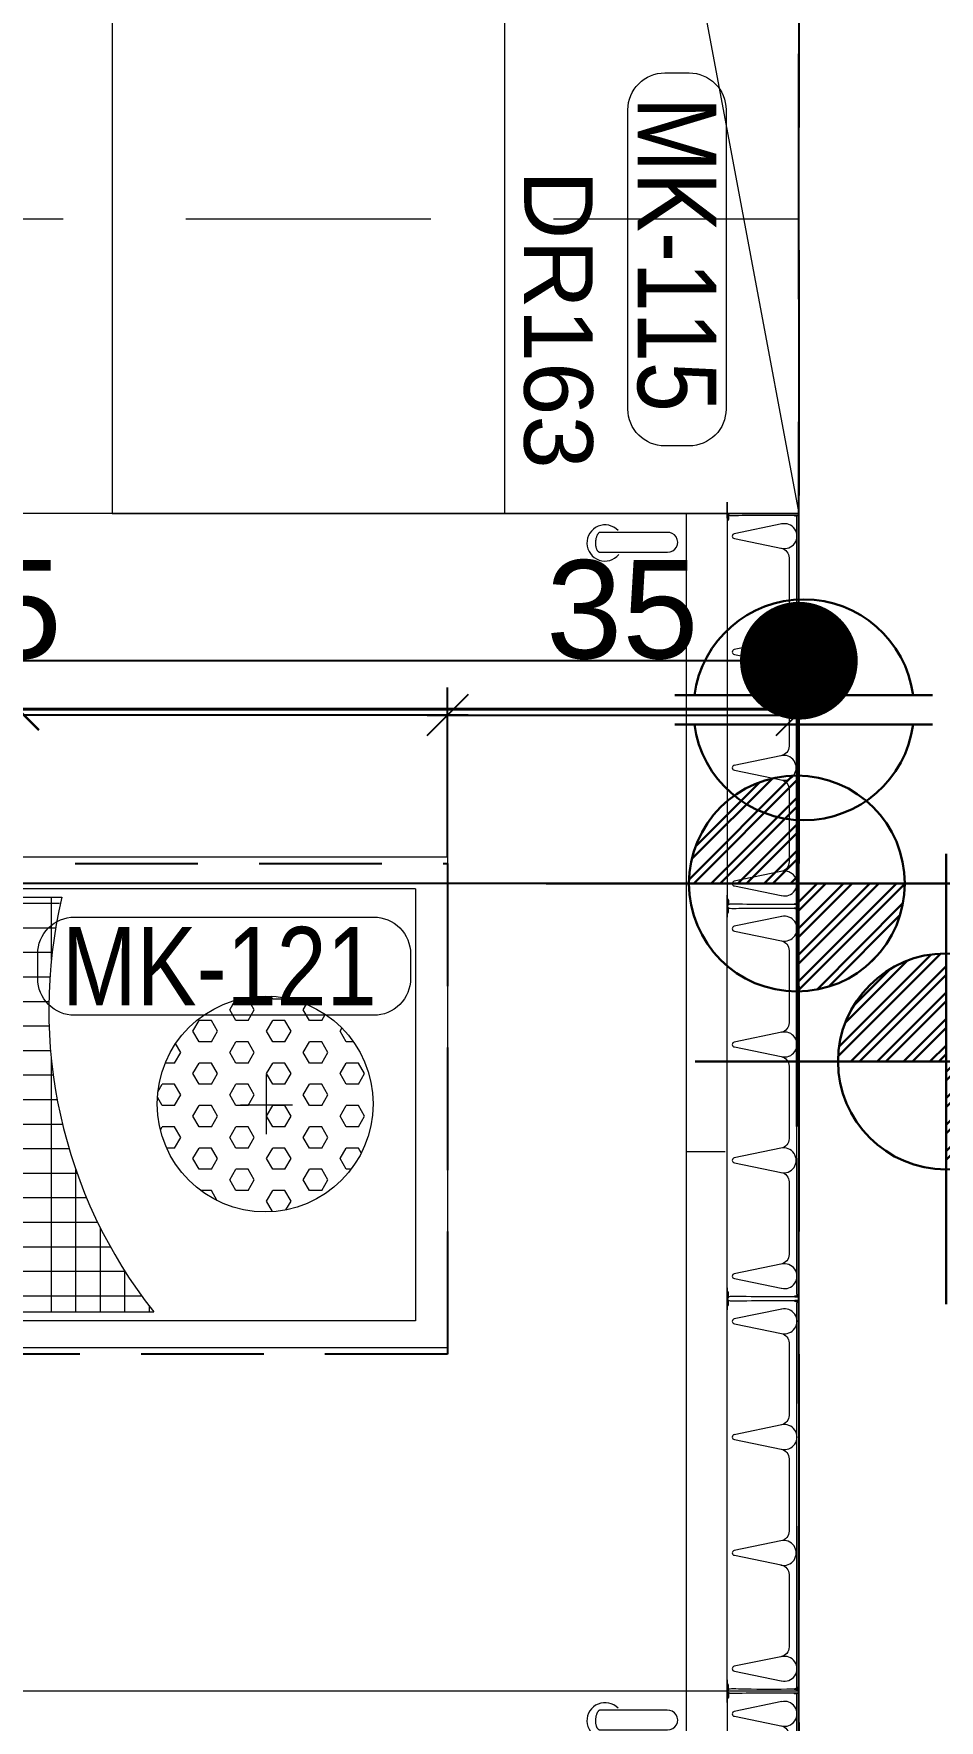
# Model space of a CAD drawing. Extents: x -5598 to 26293, y -3808 to 13850.
# Drawn here: x -688 to -595.7, y 2917.7 to 3089.6 of the extents above; entities that cross this region are included whole.
import ezdxf
from ezdxf.enums import TextEntityAlignment as Align

# ---------------------------------------------------------------- set-up
doc = ezdxf.new("R2010")
doc.units = 0
doc.header["$LTSCALE"] = 100
doc.header["$MEASUREMENT"] = 0
doc.linetypes.add('( Hidden )', pattern=[0.375, 0.25, -0.125])
doc.linetypes.add('HIDDEN', pattern=[0.375, 0.25, -0.125])
for name, color, linetype, lineweight in [('AD', 5, 'Continuous', 9), ('AK', 7, 'Continuous', 15), ('AP', 6, 'Continuous', 15), ('Y-DUVAR GAZBETON', 161, 'Continuous', 20)]:
    doc.layers.add(name, color=color, linetype=linetype, lineweight=lineweight)
doc.layers.add('AKPOZ', color=4, linetype='Continuous', lineweight=5, transparency=0.5)
doc.layers.add('MAKPA YER IZGARASI', color=8, linetype='Continuous', lineweight=5, transparency=0.5)
for name, color, linetype in [('IZ', 7, 'Continuous'), ('KOLON', 7, 'Continuous'), ('OLCU DIS', 7, 'Continuous')]:
    doc.layers.add(name, color=color, linetype=linetype)
for name, color, linetype, lineweight, true_color in [('MAKPA ELEKTRIK', 7, 'Continuous', 30, 0x93039a), ('MAKPA GAZ', 7, 'Continuous', 30, 0x046a38), ('MAKPA GIDER OLC', 7, 'Continuous', 30, 0xcf6a1e), ('MAKPA SIHHI', 7, 'Continuous', 30, 0x428a93)]:
    doc.layers.add(name, color=color, linetype=linetype, lineweight=lineweight, true_color=true_color)
doc.styles.add('AKPOZ', font='arial.ttf', dxfattribs={"height": 5})
doc.styles.add('MAKPA TESISAT', font='arial.ttf', dxfattribs={"height": 10})
doc.styles.add('olcu', font='romans.shx', dxfattribs={"width": 0.5})
doc.styles.add('POZ TEXT', font='ARIALN.TTF', dxfattribs={"height": 8})
doc.styles.get("Standard").update_dxf_attribs({"font": 'arial.ttf'})
doc.styles.add('TEZGAH POZ NO', font='arial.ttf', dxfattribs={"height": 10})
doc.dimstyles.new('1-200', dxfattribs={"dimtxt": 40, "dimasz": 2, "dimexe": 0, "dimexo": 0, "dimgap": 10, "dimtad": 1, "dimdec": 4, "dimrnd": 0.1, "dimzin": 9, "dimdsep": 46, "dimtxsty": 'olcu', "dimblk1": 'SOL', "dimblk2": 'SAG', "dimsah": 1, "dimcen": 0, "dimse1": 1, "dimse2": 1, "dimclre": 13, "dimadec": 0, "dimazin": 0, "dimtfac": 1, "dimtdec": 4, "dimtix": 1, "dimtmove": 2, "dimatfit": 2, "dimldrblk": 'SOL', "dimfxl": 0, "dimtolj": 1, "dimarcsym": 0})
doc.dimstyles.new('MAKPA TESISAT DIM', dxfattribs={"dimscale": 0.7, "dimtxt": 12, "dimasz": 6, "dimexe": 4, "dimexo": 0, "dimgap": 8, "dimtad": 2, "dimtih": 1, "dimtoh": 1, "dimdec": 0, "dimrnd": 5, "dimzin": 0, "dimdsep": 46, "dimtxsty": 'MAKPA TESISAT', "dimblk1": 'OBLIQUE', "dimblk2": 'OBLIQUE', "dimsah": 1, "dimcen": 0, "dimdle": 3, "dimclrd": 256, "dimclre": 256, "dimclrt": 256, "dimadec": 0, "dimazin": 0, "dimtfac": 1, "dimtdec": 0, "dimtix": 1, "dimtofl": 0, "dimtmove": 2, "dimatfit": 3, "dimldrblk": 'OBLIQUE', "dimfxl": 0, "dimtvp": 7, "dimtolj": 1, "dimtzin": 0, "dimarcsym": 0})

# ---------------------------------------------------------------- blocks, each defined once
blk = doc.blocks.new('TASIYICI SISTEM (1.BODRUM KAT)')
at = {"layer": 'IZ', "color": 8, "linetype": '( Hidden )'}
blk.add_lwpolyline([(-5890, -10120), (-6490, -10120), (-6490, -4715), (-6490, -60), (-6090, -60), (-6090, -5485), (-6220, -5485), (-6220, -6445), (-6090, -6445), (-6090, -7605), (-5990, -7605), (-5990, -7750), (-5890, -7750)], close=True, dxfattribs=at)
at = {"layer": 'IZ', "color": 8, "linetype": 'HIDDEN'}
blk.add_lwpolyline([(-7810, -4715), (-6490, -4715), (-6490, -10120), (-7810, -10120)], close=True, dxfattribs=at)
at = {"layer": 'IZ', "color": 9, "linetype": 'HIDDEN', "ltscale": 0.5}
blk.add_lwpolyline([(-6620, -9315), (-6525.8, -9315), (-6525.8, -9365), (-6620, -9365)], close=True, dxfattribs=at)
blk = doc.blocks.new('SOL')
at = {"color": 0}
for p, q in [((0, 30), (0, -6.962)), ((7.582, 0), (-6.967, 0))]:
    blk.add_line(p, q, dxfattribs=at)
blk.add_circle((0, 0), 3, dxfattribs=at)
blk = doc.blocks.new('SAG')
at = {"color": 0}
for p, q in [((0, -30), (0, 6.962)), ((7.582, 0), (-6.967, 0))]:
    blk.add_line(p, q, dxfattribs=at)
blk.add_circle((0, 0), 3, dxfattribs=at)
blk = doc.blocks.new('*D332')
at = {"layer": 'OLCU DIS', "color": 0, "lineweight": -2, "transparency": 16777216}
blk.add_line((21268, -935), (-2968, -935), dxfattribs=at)
at = {"layer": 'OLCU DIS', "color": 0, "lineweight": -2, "transparency": 16777216, "xscale": 2, "yscale": 2, "zscale": 2, "rotation": 180}
blk.add_blockref('SAG', (-2970, -935), dxfattribs=at)
at = {"layer": 'OLCU DIS', "color": 0, "lineweight": -2, "transparency": 16777216, "xscale": 2, "yscale": 2, "zscale": 2}
blk.add_blockref('SOL', (21270, -935), dxfattribs=at)
at = {"layer": 'OLCU DIS', "color": 0, "transparency": 16777216, "insert": (9295.64, -905), "char_height": 40, "attachment_point": 5, "style": 'olcu'}
blk.add_mtext('\\A1;24240', dxfattribs=at)
blk = doc.blocks.new('CT167')
at = {"layer": 'AK'}
blk.add_lwpolyline([(0, -70), (160, -70), (160, 0), (0, 0)], close=True, dxfattribs=at)
at = {"layer": 'AKPOZ', "style": 'AKPOZ'}
blk.add_text('CT167', height=5, dxfattribs=at).set_placement((1, -69))
at = {"layer": 'AP', "style": 'TEZGAH POZ NO', "flags": 8}
blk.add_attdef('0', (0, -69), '', height=10, dxfattribs=at)
blk = doc.blocks.new('DR163')
at = {"layer": 'AD'}
blk.add_line((0, -30), (160, 0), dxfattribs=at)
at = {"layer": 'AK'}
blk.add_lwpolyline([(0, -30), (160, -30), (160, 0), (0, 0)], close=True, dxfattribs=at)
at = {"layer": 'AKPOZ'}
blk.add_text('DR163', height=7, dxfattribs=at).set_placement((125, -28))
blk = doc.blocks.new('POZ_X')
at = {"layer": 'AP'}
blk.add_lwpolyline([(12.75, 10), (-17.75, 10, 0.414214), (-21.5, 6.25), (-21.5, 3.75, 0.414214), (-17.75, 0), (12.75, 0, 0.414214), (16.5, 3.75), (16.5, 6.25, 0.414214)], format="xyb", close=True, dxfattribs=at)
at = {"layer": 'AP', "style": 'POZ TEXT'}
blk.add_attdef('POZ_NO', text='', height=8, dxfattribs=at).set_placement((-3, 5), align=Align.MIDDLE_CENTER)
at = {"layer": 'AP', "style": 'POZ TEXT', "flags": 1}
blk.add_attdef('URUN_ADI', text='', height=7, dxfattribs=at).set_placement((-3, -4.34), align=Align.MIDDLE_CENTER)
blk = doc.blocks.new('NBR912EIM')
at = {"layer": 'AD'}
for p, q in [((120, 0), (0, 0)), ((39.55, -0.2), (0.45, -0.2)), ((2.55, -6.57), (3.56, -1.68)), ((4.51, -1), (11.89, -1)), ((16.31, -1), (23.69, -1)), ((28.11, -1), (35.49, -1)), ((79.55, -0.2), (40.45, -0.2)), ((44.51, -1), (51.89, -1)), ((56.31, -1), (63.69, -1)), ((68.11, -1), (75.49, -1)), ((119.55, -0.2), (80.45, -0.2)), ((84.51, -1), (91.89, -1)), ((96.31, -1), (103.69, -1)), ((108.11, -1), (115.49, -1)), ((1.05, -1.73), (2.06, -6.59)), ((12.86, -1.75), (13.86, -6.59)), ((14.35, -6.57), (15.33, -1.79)), ((24.68, -1.84), (25.66, -6.59)), ((26.15, -6.57), (27.13, -1.79)), ((36.48, -1.84), (37.46, -6.59)), ((37.95, -6.57), (38.93, -1.79)), ((41.06, -1.75), (42.06, -6.59)), ((41.06, -1.75), (41.06, -1.75)), ((42.55, -6.57), (43.54, -1.77)), ((52.86, -1.75), (53.86, -6.59)), ((54.35, -6.57), (55.33, -1.79)), ((64.68, -1.84), (65.66, -6.59)), ((66.15, -6.57), (67.13, -1.79)), ((76.48, -1.84), (77.46, -6.59)), ((77.95, -6.57), (78.93, -1.79)), ((81.06, -1.75), (82.06, -6.59)), ((81.06, -1.75), (81.06, -1.75)), ((82.55, -6.57), (83.54, -1.77)), ((92.86, -1.75), (93.86, -6.59)), ((94.35, -6.57), (95.33, -1.79)), ((104.68, -1.84), (105.66, -6.59)), ((106.15, -6.57), (107.13, -1.79)), ((116.48, -1.84), (117.46, -6.59)), ((117.95, -6.57), (118.93, -1.79)), ((1.94, -13.43), (1.93, -20.26))]:
    blk.add_line(p, q, dxfattribs=at)
for centre, radius, start, end in [((2.3, -1.47), 1.27, 346.4206, 193.5794), ((14.1, -1.46), 1.27, 346.4206, 193.5794), ((25.91, -1.54), 1.27, 346.4206, 193.5794), ((37.7, -1.47), 1.27, 346.4206, 193.5794), ((42.3, -1.46), 1.27, 346.4206, 193.5794), ((54.1, -1.46), 1.27, 346.4206, 193.5794), ((65.91, -1.54), 1.27, 346.4206, 193.5794), ((77.71, -1.47), 1.27, 346.4206, 193.5794), ((82.3, -1.46), 1.27, 346.4206, 193.5794), ((94.1, -1.46), 1.27, 346.4206, 193.5794), ((105.91, -1.54), 1.27, 346.4206, 193.5794), ((117.71, -1.47), 1.27, 346.4206, 193.5794), ((2.93, -13.35), 0.999, 358.3678, 184.9644), ((3, -19.76), 1.84, 133.519, 49.7746)]:
    blk.add_arc(centre, radius, start, end, dxfattribs=at)
at = {"layer": 'AD', "extrusion": (0, 0, -1)}
for centre, start_param, end_param in [((4.51, -2), 3.371293, 4.712389), ((11.89, -2), 4.712389, 6.0355), ((16.31, -2), 3.349747, 4.712389), ((23.69, -2), 4.712389, 6.124448), ((28.11, -2), 3.349747, 4.712389), ((35.49, -2), 4.712389, 6.124448), ((44.51, -2), 3.371293, 4.712389), ((51.89, -2), 4.712389, 6.0355), ((56.31, -2), 3.349747, 4.712389), ((63.69, -2), 4.712389, 6.124448), ((68.11, -2), 3.349747, 4.712389), ((75.49, -2), 4.712389, 6.124448), ((84.51, -2), 3.371293, 4.712389), ((91.89, -2), 4.712389, 6.0355), ((96.31, -2), 3.349747, 4.712389), ((103.69, -2), 4.712389, 6.124448), ((108.11, -2), 3.349747, 4.712389), ((115.49, -2), 4.712389, 6.124448)]:
    blk.add_ellipse(centre, major_axis=(1, 0), ratio=0.999997, start_param=start_param, end_param=end_param, dxfattribs=at)
at = {"layer": 'AD'}
for centre, start_param in [((2.3, -6.54), 3.344804), ((14.1, -6.54), 3.344906), ((25.9, -6.54), 3.344893), ((37.7, -6.54), 3.344893), ((42.3, -6.54), 3.344804), ((54.1, -6.54), 3.344906), ((65.9, -6.54), 3.344893), ((77.7, -6.54), 3.344893), ((82.3, -6.54), 3.344804), ((94.1, -6.54), 3.344906), ((105.9, -6.54), 3.344893), ((117.7, -6.54), 3.344893)]:
    blk.add_ellipse(centre, major_axis=(0.25, 0), ratio=0.999997, start_param=start_param, end_param=6.16625, dxfattribs=at)
for points, weights, knots in [([(0.45, -0.2), (0.43, -0.2), (0.4, -0.2), (0.4, -0.2), (0.4, -0.2), (0.2, -0.2), (0.2, -0.4), (0.2, -0.4), (0.2, -0.4), (0.2, -3.75), (0.2, -7.1), (0.2, -7.1), (0.2, -7.1), (0.2, -7.3), (0.4, -7.3), (0.4, -7.3), (0.4, -7.3), (20, -7.3), (39.6, -7.3), (39.6, -7.3), (39.6, -7.3), (39.8, -7.3), (39.8, -7.1), (39.8, -7.1), (39.8, -7.1), (39.8, -3.75), (39.8, -0.4), (39.8, -0.4), (39.8, -0.4), (39.8, -0.2), (39.6, -0.2), (39.6, -0.2), (39.6, -0.2), (39.59, -0.2), (39.57, -0.2)], [1, 1, 1, 1, 1, 0.707106781187, 1, 1, 1, 1, 1, 1, 1, 0.707106781187, 1, 1, 1, 1, 1, 1, 1, 0.707106781187, 1, 1, 1, 1, 1, 1, 1, 0.707106781187, 1, 1, 1, 1, 1], [0, 0, 0, 0.058824, 0.058824, 0.117647, 0.117647, 0.176471, 0.176471, 0.235294, 0.235294, 0.294118, 0.294118, 0.352941, 0.352941, 0.411765, 0.411765, 0.470588, 0.470588, 0.529412, 0.529412, 0.588235, 0.588235, 0.647059, 0.647059, 0.705882, 0.705882, 0.764706, 0.764706, 0.823529, 0.823529, 0.882353, 0.882353, 0.941176, 0.941176, 1, 1, 1]), ([(79.55, -0.2), (79.58, -0.2), (79.6, -0.2), (79.6, -0.2), (79.6, -0.2), (79.8, -0.2), (79.8, -0.4), (79.8, -0.4), (79.8, -0.4), (79.8, -3.75), (79.8, -7.1), (79.8, -7.1), (79.8, -7.1), (79.8, -7.3), (79.6, -7.3), (79.6, -7.3), (79.6, -7.3), (60, -7.3), (40.4, -7.3), (40.4, -7.3), (40.4, -7.3), (40.2, -7.3), (40.2, -7.1), (40.2, -7.1), (40.2, -7.1), (40.2, -3.75), (40.2, -0.4), (40.2, -0.4), (40.2, -0.4), (40.2, -0.2), (40.4, -0.2), (40.4, -0.2), (40.4, -0.2), (40.41, -0.2), (40.43, -0.2)], [1, 1, 1, 1, 1, 0.707106781187, 1, 1, 1, 1, 1, 1, 1, 0.707106781187, 1, 1, 1, 1, 1, 1, 1, 0.707106781187, 1, 1, 1, 1, 1, 1, 1, 0.707106781187, 1, 1, 1, 1, 1], [0, 0, 0, 0.058824, 0.058824, 0.117647, 0.117647, 0.176471, 0.176471, 0.235294, 0.235294, 0.294118, 0.294118, 0.352941, 0.352941, 0.411765, 0.411765, 0.470588, 0.470588, 0.529412, 0.529412, 0.588235, 0.588235, 0.647059, 0.647059, 0.705882, 0.705882, 0.764706, 0.764706, 0.823529, 0.823529, 0.882353, 0.882353, 0.941176, 0.941176, 1, 1, 1]), ([(119.55, -0.2), (119.58, -0.2), (119.6, -0.2), (119.6, -0.2), (119.6, -0.2), (119.8, -0.2), (119.8, -0.4), (119.8, -0.4), (119.8, -0.4), (119.8, -3.75), (119.8, -7.1), (119.8, -7.1), (119.8, -7.1), (119.8, -7.3), (119.6, -7.3), (119.6, -7.3), (119.6, -7.3), (100, -7.3), (80.4, -7.3), (80.4, -7.3), (80.4, -7.3), (80.2, -7.3), (80.2, -7.1), (80.2, -7.1), (80.2, -7.1), (80.2, -3.75), (80.2, -0.4), (80.2, -0.4), (80.2, -0.4), (80.2, -0.2), (80.4, -0.2), (80.4, -0.2), (80.4, -0.2), (80.41, -0.2), (80.43, -0.2)], [1, 1, 1, 1, 1, 0.707106781187, 1, 1, 1, 1, 1, 1, 1, 0.707106781187, 1, 1, 1, 1, 1, 1, 1, 0.707106781187, 1, 1, 1, 1, 1, 1, 1, 0.707106781187, 1, 1, 1, 1, 1], [0, 0, 0, 0.058824, 0.058824, 0.117647, 0.117647, 0.176471, 0.176471, 0.235294, 0.235294, 0.294118, 0.294118, 0.352941, 0.352941, 0.411765, 0.411765, 0.470588, 0.470588, 0.529412, 0.529412, 0.588235, 0.588235, 0.647059, 0.647059, 0.705882, 0.705882, 0.764706, 0.764706, 0.823529, 0.823529, 0.882353, 0.882353, 0.941176, 0.941176, 1, 1, 1]), ([(1.93, -20.26), (1.93, -20.37), (2.04, -20.46), (2.84, -21.16), (3.74, -20.56), (3.93, -20.43), (3.93, -20.27)], [0.818665301343, 0.881020324249, 1, 0.500000000233, 1, 0.842759204024, 0.784417079661], [0, 0, 0, 0.153281, 0.153281, 0.797428, 0.797428, 1, 1, 1])]:
    blk.add_rational_spline(points, weights, degree=2, knots=knots, dxfattribs=at)
blk.add_open_spline([(3.93, -20.27), (3.93, -18.93), (3.93, -17.61), (3.93, -16.28), (3.93, -16.28), (3.93, -16.28), (3.93, -16.28), (3.93, -16.15), (3.93, -16.01), (3.93, -15.87), (3.93, -15.87), (3.93, -15.87), (3.93, -15.87), (3.93, -15.54), (3.93, -15.2), (3.93, -14.86), (3.93, -14.86), (3.93, -14.86), (3.93, -14.86), (3.93, -14.5), (3.93, -14.19), (3.93, -13.92), (3.93, -13.92), (3.93, -13.92), (3.93, -13.92), (3.93, -13.82), (3.93, -13.72), (3.93, -13.61), (3.93, -13.61), (3.93, -13.61), (3.93, -13.61), (3.93, -13.55), (3.93, -13.49), (3.93, -13.43), (3.93, -13.43), (3.93, -13.43), (3.93, -13.43), (3.93, -13.42), (3.93, -13.4), (3.93, -13.38)], degree=3, knots=[0, 0, 0, 0, 0.290655, 0.290655, 0.290655, 0.329409, 0.329409, 0.329409, 0.370585, 0.370585, 0.370585, 0.414183, 0.414183, 0.414183, 0.506224, 0.506224, 0.506224, 0.554435, 0.554435, 0.554435, 0.655242, 0.655242, 0.655242, 0.707661, 0.707661, 0.707661, 0.762097, 0.762097, 0.762097, 0.818548, 0.818548, 0.818548, 0.877016, 0.877016, 0.877016, 0.9375, 0.9375, 0.9375, 1, 1, 1, 1], dxfattribs=at)
at = {"layer": 'AK'}
for p, q in [((0, 0), (0, -90)), ((120, 0), (120, -90)), ((15, -11.5), (15, -7.5)), ((65, -11.5), (65, -7.5)), ((0, -11.5), (120, -11.5))]:
    blk.add_line(p, q, dxfattribs=at)
blk = doc.blocks.new('SIHHI NOKTA')
at = {"layer": 'MAKPA SIHHI', "const_width": 6}
blk.add_lwpolyline([(3, 0, -1), (-3, 0, -1)], format="xyb", close=True, dxfattribs=at)
blk = doc.blocks.new('_OBLIQUE')
at = {"color": 0, "linetype": 'ByBlock', "lineweight": -2}
blk.add_line((-0.5, -0.5), (0.5, 0.5), dxfattribs=at)
blk = doc.blocks.new('*D1009')
at = {"layer": 'MAKPA SIHHI', "lineweight": -2, "transparency": 16777216}
for p, q in [((-749.75, 2903.57), (-749.75, 3027.77)), ((-610, 3025.67), (-752.55, 3025.67)), ((-610, 2905.67), (-752.55, 2905.67))]:
    blk.add_line(p, q, dxfattribs=at)
at = {"layer": 'MAKPA SIHHI', "lineweight": -2, "transparency": 16777216, "xscale": 4.199999999999998, "yscale": 4.199999999999998, "zscale": 4.199999999999998}
for p, rotation in [((-749.75, 3025.67), 90), ((-749.75, 2905.67), 270)]:
    blk.add_blockref('_OBLIQUE', p, dxfattribs=dict(at, rotation=rotation))
at = {"layer": 'MAKPA SIHHI', "transparency": 16777216, "insert": (-765.91, 2965.67), "char_height": 10, "attachment_point": 5, "style": 'MAKPA TESISAT'}
blk.add_mtext('\\A1;120', dxfattribs=at)
blk = doc.blocks.new('GAS GIRISI')
at = {"layer": 'MAKPA GAZ'}
h = blk.add_hatch(dxfattribs=at)
h.set_pattern_fill('ANSI32', color=256, scale=0.2)
h.set_pattern_definition([(45, (-26777.513, -4617.6797), (-1.34703842, 1.34703842), []), (45, (-26776.615, -4617.6797), (-1.34703842, 1.34703842), [])])
h.paths.add_polyline_path([(0, 11), (0, 0), (-11, 0, -0.414214)])
h.paths.add_polyline_path([(0, 0), (11, 0, -0.414214), (0, -11)])
for p, q in [((0, -24.75), (0, 21.14)), ((-25.57, 0), (25.29, 0))]:
    blk.add_line(p, q, dxfattribs=at)
blk.add_circle((0, 0), 11, dxfattribs=at)
blk = doc.blocks.new('*D774')
at = {"layer": 'MAKPA ELEKTRIK', "lineweight": -2, "transparency": 16777216}
for p, q in [((-689.58, 3122.77), (-689.58, 3018.68)), ((-610, 3120.67), (-692.38, 3120.67)), ((-610.2, 3020.78), (-692.38, 3020.78))]:
    blk.add_line(p, q, dxfattribs=at)
at = {"layer": 'MAKPA ELEKTRIK', "lineweight": -2, "transparency": 16777216, "xscale": 4.199999999999998, "yscale": 4.199999999999998, "zscale": 4.199999999999998}
for p, rotation in [((-689.58, 3120.67), 90), ((-689.58, 3020.78), 270)]:
    blk.add_blockref('_OBLIQUE', p, dxfattribs=dict(at, rotation=rotation))
at = {"layer": 'MAKPA ELEKTRIK', "transparency": 16777216, "insert": (-705.74, 3070.72), "char_height": 10, "attachment_point": 5, "style": 'MAKPA TESISAT'}
blk.add_mtext('\\A1;100', dxfattribs=at)
blk = doc.blocks.new('*D881')
at = {"layer": 'MAKPA GIDER OLC', "lineweight": -2, "transparency": 16777216}
for p, q in [((-740, 3005.67), (-740, 3022.94)), ((-645.8, 3005.67), (-645.8, 3022.94)), ((-643.7, 3020.14), (-742.1, 3020.14))]:
    blk.add_line(p, q, dxfattribs=at)
at = {"layer": 'MAKPA GIDER OLC', "lineweight": -2, "transparency": 16777216, "xscale": 4.199999999999998, "yscale": 4.199999999999998, "zscale": 4.199999999999998, "rotation": 180}
blk.add_blockref('_OBLIQUE', (-740, 3020.14), dxfattribs=at)
at = {"layer": 'MAKPA GIDER OLC', "lineweight": -2, "transparency": 16777216, "xscale": 4.199999999999998, "yscale": 4.199999999999998, "zscale": 4.199999999999998}
blk.add_blockref('_OBLIQUE', (-645.8, 3020.14), dxfattribs=at)
at = {"layer": 'MAKPA GIDER OLC', "transparency": 16777216, "insert": (-692.9, 3030.85), "char_height": 10, "attachment_point": 5, "style": 'MAKPA TESISAT'}
blk.add_mtext('\\A1;95', dxfattribs=at)
blk = doc.blocks.new('*D882')
at = {"layer": 'MAKPA GIDER OLC', "lineweight": -2, "transparency": 16777216}
for p, q in [((-645.8, 3005.67), (-645.8, 3022.94)), ((-610.2, 3003.07), (-610.2, 3022.94)), ((-647.9, 3020.14), (-608.1, 3020.14))]:
    blk.add_line(p, q, dxfattribs=at)
at = {"layer": 'MAKPA GIDER OLC', "lineweight": -2, "transparency": 16777216, "xscale": 4.199999999999998, "yscale": 4.199999999999998, "zscale": 4.199999999999998, "rotation": 180}
blk.add_blockref('_OBLIQUE', (-645.8, 3020.14), dxfattribs=at)
at = {"layer": 'MAKPA GIDER OLC', "lineweight": -2, "transparency": 16777216, "xscale": 4.199999999999998, "yscale": 4.199999999999998, "zscale": 4.199999999999998}
blk.add_blockref('_OBLIQUE', (-610.2, 3020.14), dxfattribs=at)
at = {"layer": 'MAKPA GIDER OLC', "transparency": 16777216, "insert": (-628, 3030.85), "char_height": 10, "attachment_point": 5, "style": 'MAKPA TESISAT'}
blk.add_mtext('\\A1;35', dxfattribs=at)
blk = doc.blocks.new('*D926')
at = {"layer": 'MAKPA GAZ', "lineweight": -2, "transparency": 16777216}
for p, q in [((-713.5, 3000.87), (-713.5, 3412.1)), ((-610, 3410), (-716.3, 3410)), ((-610, 3002.97), (-716.3, 3002.97))]:
    blk.add_line(p, q, dxfattribs=at)
at = {"layer": 'MAKPA GAZ', "lineweight": -2, "transparency": 16777216, "xscale": 4.199999999999998, "yscale": 4.199999999999998, "zscale": 4.199999999999998}
for p, rotation in [((-713.5, 3410), 90), ((-713.5, 3002.97), 270)]:
    blk.add_blockref('_OBLIQUE', p, dxfattribs=dict(at, rotation=rotation))
at = {"layer": 'MAKPA GAZ', "transparency": 16777216, "insert": (-730.38, 3206.48), "char_height": 10, "attachment_point": 5, "style": 'MAKPA TESISAT'}
blk.add_mtext('\\A1;405', dxfattribs=at)
blk = doc.blocks.new('*D927')
at = {"layer": 'MAKPA GAZ', "lineweight": -2, "transparency": 16777216}
for p, q in [((-713.5, 3005.07), (-713.5, 2880.87)), ((-610, 3002.97), (-716.3, 3002.97)), ((-610.34, 2882.97), (-716.3, 2882.97))]:
    blk.add_line(p, q, dxfattribs=at)
at = {"layer": 'MAKPA GAZ', "lineweight": -2, "transparency": 16777216, "xscale": 4.199999999999998, "yscale": 4.199999999999998, "zscale": 4.199999999999998}
for p, rotation in [((-713.5, 3002.97), 90), ((-713.5, 2882.97), 270)]:
    blk.add_blockref('_OBLIQUE', p, dxfattribs=dict(at, rotation=rotation))
at = {"layer": 'MAKPA GAZ', "transparency": 16777216, "insert": (-729.66, 2942.97), "char_height": 10, "attachment_point": 5, "style": 'MAKPA TESISAT'}
blk.add_mtext('\\A1;120', dxfattribs=at)
blk = doc.blocks.new('ELK.KABLO')
at = {"layer": 'MAKPA ELEKTRIK'}
for p, q in [((-13.125, 1.5), (13.125, 1.5)), ((-13.125, -1.5), (13.125, -1.5))]:
    blk.add_line(p, q, dxfattribs=at)
for start, end in [(7.66226, 172.33774), (187.66226, 352.33774)]:
    blk.add_arc((0, 0), 11.25, start, end, dxfattribs=at)
blk = doc.blocks.new('*D932')
at = {"layer": 'MAKPA ELEKTRIK', "lineweight": -2, "transparency": 16777216}
for p, q in [((-689.58, 2898.57), (-689.58, 3022.77)), ((-609.5, 3020.67), (-692.38, 3020.67)), ((-611, 2900.67), (-692.38, 2900.67))]:
    blk.add_line(p, q, dxfattribs=at)
at = {"layer": 'MAKPA ELEKTRIK', "lineweight": -2, "transparency": 16777216, "xscale": 4.199999999999998, "yscale": 4.199999999999998, "zscale": 4.199999999999998}
for p, rotation in [((-689.58, 3020.67), 90), ((-689.58, 2900.67), 270)]:
    blk.add_blockref('_OBLIQUE', p, dxfattribs=dict(at, rotation=rotation))
at = {"layer": 'MAKPA ELEKTRIK', "transparency": 16777216, "insert": (-705.74, 2960.67), "char_height": 10, "attachment_point": 5, "style": 'MAKPA TESISAT'}
blk.add_mtext('\\A1;120', dxfattribs=at)
blk = doc.blocks.new('942X50')
at = {"color": 1, "linetype": 'Continuous', "ltscale": 2}
for p, q in [((29.32, -4.1), (54.88, -4.1)), ((75.7, -22.16), (75.7, -28.22)), ((73.1, -25.25), (78.4, -25.25)), ((29.32, -46.35), (64.24, -46.35))]:
    blk.add_line(p, q, dxfattribs=at)
blk.add_circle((75.6, -25.16), 11, dxfattribs=at)
blk.add_arc((103.35, -15.52), 49.8, 166.7402, 218.2446, dxfattribs=at)
at = {"layer": 'MAKPA YER IZGARASI', "linetype": 'Continuous', "ltscale": 2}
for p, q in [((94.2, 0), (0, 0)), ((94.2, 0), (94.2, -50)), ((90.93, -3.24), (3.2, -3.24)), ((90.93, -3.24), (90.93, -47.26)), ((90.93, -47.26), (3.2, -47.26)), ((94.2, -50), (0, -50))]:
    blk.add_line(p, q, dxfattribs=at)
at = {"layer": 'MAKPA YER IZGARASI', "color": 1, "linetype": 'Continuous', "ltscale": 2}
for p, q in [((54.64, -4.74), (29.3, -4.74)), ((53.58, -4.74), (29.3, -4.74)), ((53.81, -10.44), (53.81, -4.1)), ((54.24, -7.24), (29.3, -7.24)), ((53.89, -9.74), (29.3, -9.74)), ((53.66, -12.24), (29.3, -12.24)), ((53.56, -14.74), (29.3, -14.74)), ((71.99, -15.57), (72.56, -14.59)), ((73.87, -14.49), (72.93, -14.49)), ((74.49, -15.57), (73.87, -14.49)), ((76.37, -14.49), (76.18, -14.18)), ((77.62, -14.49), (76.37, -14.49)), ((77.62, -14.49), (77.69, -14.36)), ((79.49, -15.57), (79.82, -15)), ((68.24, -17.74), (68.87, -16.65)), ((70.12, -16.65), (68.87, -16.65)), ((70.74, -17.74), (70.12, -16.65)), ((72.62, -16.65), (71.99, -15.57)), ((73.87, -16.65), (72.62, -16.65)), ((73.87, -16.65), (74.49, -15.57)), ((75.74, -17.74), (76.37, -16.65)), ((77.62, -16.65), (76.37, -16.65)), ((78.24, -17.74), (77.62, -16.65)), ((80.12, -16.65), (79.49, -15.57)), ((81.37, -16.65), (80.12, -16.65)), ((81.37, -16.65), (81.73, -16.03)), ((53.58, -17.24), (29.3, -17.24)), ((68.87, -18.82), (68.24, -17.74)), ((70.12, -18.82), (68.87, -18.82)), ((70.12, -18.82), (70.74, -17.74)), ((71.99, -19.9), (72.62, -18.82)), ((73.87, -18.82), (72.62, -18.82)), ((74.49, -19.9), (73.87, -18.82)), ((76.37, -18.82), (75.74, -17.74)), ((77.62, -18.82), (76.37, -18.82)), ((77.62, -18.82), (78.24, -17.74)), ((79.49, -19.9), (80.12, -18.82)), ((81.37, -18.82), (80.12, -18.82)), ((81.99, -19.9), (81.37, -18.82)), ((83.24, -17.74), (83.42, -17.43)), ((83.87, -18.82), (83.24, -17.74)), ((84.59, -18.82), (83.87, -18.82)), ((53.67, -19.74), (29.3, -19.74)), ((53.81, -46.35), (53.81, -20.6)), ((66.37, -20.99), (66.99, -19.9)), ((66.99, -19.9), (66.48, -19.01)), ((72.62, -20.99), (71.99, -19.9)), ((73.87, -20.99), (74.49, -19.9)), ((80.12, -20.99), (79.49, -19.9)), ((81.37, -20.99), (81.99, -19.9)), ((54, -22.24), (29.3, -22.24)), ((66.37, -20.99), (65.42, -20.99)), ((68.24, -22.07), (68.87, -20.99)), ((68.87, -23.15), (68.24, -22.07)), ((70.12, -20.99), (68.87, -20.99)), ((70.74, -22.07), (70.12, -20.99)), ((70.12, -23.15), (70.74, -22.07)), ((73.87, -20.99), (72.62, -20.99)), ((75.74, -22.07), (76.37, -20.99)), ((76.37, -23.15), (75.74, -22.07)), ((77.62, -20.99), (76.37, -20.99)), ((78.24, -22.07), (77.62, -20.99)), ((77.62, -23.15), (78.24, -22.07)), ((81.37, -20.99), (80.12, -20.99)), ((83.24, -22.07), (83.87, -20.99)), ((83.87, -23.15), (83.24, -22.07)), ((85.12, -20.99), (83.87, -20.99)), ((85.74, -22.07), (85.12, -20.99)), ((85.12, -23.15), (85.74, -22.07)), ((64.67, -23.92), (65.12, -23.15)), ((66.37, -23.15), (65.12, -23.15)), ((66.99, -24.23), (66.37, -23.15)), ((70.12, -23.15), (68.87, -23.15)), ((71.99, -24.23), (72.62, -23.15)), ((73.87, -23.15), (72.62, -23.15)), ((74.49, -24.23), (73.87, -23.15)), ((77.62, -23.15), (76.37, -23.15)), ((79.49, -24.23), (80.12, -23.15)), ((81.37, -23.15), (80.12, -23.15)), ((81.99, -24.23), (81.37, -23.15)), ((85.12, -23.15), (83.87, -23.15)), ((54.41, -24.74), (29.3, -24.74)), ((65.12, -25.32), (64.62, -24.46)), ((66.37, -25.32), (65.12, -25.32)), ((66.37, -25.32), (66.99, -24.23)), ((68.24, -26.4), (68.87, -25.32)), ((70.12, -25.32), (68.87, -25.32)), ((70.74, -26.4), (70.12, -25.32)), ((72.62, -25.32), (71.99, -24.23)), ((73.87, -25.32), (72.62, -25.32)), ((73.87, -25.32), (74.49, -24.23)), ((75.74, -26.4), (76.37, -25.32)), ((77.62, -25.32), (76.37, -25.32)), ((78.24, -26.4), (77.62, -25.32)), ((80.12, -25.32), (79.49, -24.23)), ((81.37, -25.32), (80.12, -25.32)), ((81.37, -25.32), (81.99, -24.23)), ((83.24, -26.4), (83.87, -25.32)), ((85.12, -25.32), (83.87, -25.32)), ((85.74, -26.4), (85.12, -25.32)), ((54.95, -27.24), (29.3, -27.24)), ((64.92, -27.81), (65.12, -27.48)), ((66.37, -27.48), (65.12, -27.48)), ((66.99, -28.56), (66.37, -27.48)), ((68.87, -27.48), (68.24, -26.4)), ((70.12, -27.48), (68.87, -27.48)), ((70.12, -27.48), (70.74, -26.4)), ((71.99, -28.56), (72.62, -27.48)), ((73.87, -27.48), (72.62, -27.48)), ((74.49, -28.56), (73.87, -27.48)), ((76.37, -27.48), (75.74, -26.4)), ((77.62, -27.48), (76.37, -27.48)), ((77.62, -27.48), (78.24, -26.4)), ((79.49, -28.56), (80.12, -27.48)), ((81.37, -27.48), (80.12, -27.48)), ((81.99, -28.56), (81.37, -27.48)), ((83.87, -27.48), (83.24, -26.4)), ((85.12, -27.48), (83.87, -27.48)), ((85.12, -27.48), (85.74, -26.4)), ((66.37, -29.65), (66.99, -28.56)), ((72.62, -29.65), (71.99, -28.56)), ((73.87, -29.65), (74.49, -28.56)), ((80.12, -29.65), (79.49, -28.56)), ((81.37, -29.65), (81.99, -28.56)), ((55.62, -29.74), (29.3, -29.74)), ((66.37, -29.65), (65.55, -29.65)), ((68.24, -30.73), (68.87, -29.65)), ((68.87, -31.81), (68.24, -30.73)), ((70.12, -29.65), (68.87, -29.65)), ((70.74, -30.73), (70.12, -29.65)), ((70.12, -31.81), (70.74, -30.73)), ((73.87, -29.65), (72.62, -29.65)), ((75.74, -30.73), (76.37, -29.65)), ((76.37, -31.81), (75.74, -30.73)), ((77.62, -29.65), (76.37, -29.65)), ((78.24, -30.73), (77.62, -29.65)), ((77.62, -31.81), (78.24, -30.73)), ((81.37, -29.65), (80.12, -29.65)), ((83.24, -30.73), (83.87, -29.65)), ((83.87, -31.81), (83.24, -30.73)), ((85.12, -29.65), (83.87, -29.65)), ((85.4, -30.15), (85.12, -29.65)), ((56.44, -32.24), (29.3, -32.24)), ((56.31, -46.35), (56.31, -31.87)), ((70.12, -31.81), (68.87, -31.81)), ((71.99, -32.89), (72.62, -31.81)), ((73.87, -31.81), (72.62, -31.81)), ((74.49, -32.89), (73.87, -31.81)), ((77.62, -31.81), (76.37, -31.81)), ((79.49, -32.89), (80.12, -31.81)), ((81.37, -31.81), (80.12, -31.81)), ((81.99, -32.89), (81.37, -31.81)), ((84.36, -31.81), (83.87, -31.81)), ((70.12, -33.98), (69.02, -33.98)), ((70.72, -35.02), (70.12, -33.98)), ((72.62, -33.98), (71.99, -32.89)), ((73.87, -33.98), (72.62, -33.98)), ((73.87, -33.98), (74.49, -32.89)), ((75.74, -35.06), (76.37, -33.98)), ((77.62, -33.98), (76.37, -33.98)), ((78.24, -35.06), (77.62, -33.98)), ((80.12, -33.98), (79.49, -32.89)), ((81.37, -33.98), (80.12, -33.98)), ((81.37, -33.98), (81.99, -32.89)), ((57.41, -34.74), (29.3, -34.74)), ((76.36, -36.13), (75.74, -35.06)), ((77.72, -35.95), (78.24, -35.06)), ((58.53, -37.24), (29.3, -37.24)), ((58.81, -46.35), (58.81, -37.8)), ((59.83, -39.74), (29.3, -39.74)), ((61.31, -42.24), (29.3, -42.24)), ((61.31, -46.35), (61.31, -42.22)), ((63.02, -44.74), (29.3, -44.74)), ((63.81, -46.35), (63.81, -45.8))]:
    blk.add_line(p, q, dxfattribs=at)

msp = doc.modelspace()

# ---------------------------------------------------------------- linework, layer by layer
at = {"layer": 'AD', "linetype": 'HIDDEN'}
msp.add_lwpolyline([(-730, 3070.66793), (-730, 2770.66793), (-610, 2770.66793), (-610, 3070.66793)], close=True, dxfattribs=at)
at = {"layer": 'Y-DUVAR GAZBETON'}
msp.add_line((-610, 3219), (-610, 2630), dxfattribs=at)

# ---------------------------------------------------------------- block references
at = {"layer": 'AK', "rotation": 270}
for name, p in [('CT167', (-610, 3200.66793)), ('DR163', (-610, 3200.66793)), ('NBR912EIM', (-610, 3040.66793)), ('NBR912EIM', (-610, 2920.66793))]:
    msp.add_blockref(name, p, dxfattribs=at)
at = {"layer": 'AP', "ltscale": 6}
ref = msp.add_blockref('POZ_X', (-617.42506, 3064.06528), dxfattribs=dict(at, xscale=-1, rotation=90))
ref.add_attrib('POZ_NO', 'MK-115', dxfattribs={"height": 8, "rotation": 270, "style": 'POZ TEXT'}).set_placement((-622.42506, 3067.06528), align=Align.MIDDLE_CENTER)
ref = msp.add_blockref('POZ_X', (-666.08012, 2999.54508), dxfattribs=dict(at, xscale=-1, rotation=180))
ref.add_attrib('POZ_NO', 'MK-121', dxfattribs={"height": 8, "style": 'POZ TEXT'}).set_placement((-669.08012, 2994.54508), align=Align.MIDDLE_CENTER)
at = {"layer": 'KOLON'}
msp.add_blockref('TASIYICI SISTEM (1.BODRUM KAT)', (5880, 12320), dxfattribs=at)
at = {"layer": 'MAKPA ELEKTRIK'}
msp.add_blockref('ELK.KABLO', (-609.5, 3020.66793), dxfattribs=at)
at = {"layer": 'MAKPA GAZ'}
for p in [(-610.2, 3002.96793), (-595, 2984.84417)]:
    msp.add_blockref('GAS GIRISI', p, dxfattribs=at)
at = {"layer": 'MAKPA SIHHI'}
msp.add_blockref('SIHHI NOKTA', (-610, 3025.66793), dxfattribs=at)
at = {"layer": 'MAKPA YER IZGARASI'}
msp.add_blockref('942X50', (-740, 3005.66793), dxfattribs=at)

# ---------------------------------------------------------------- dimensions: what is measured, and where the dimension line sits
at = {"layer": 'MAKPA ELEKTRIK'}
for base, p1, p2, picture, middle in [((-689.57848, 3020.78094), (-610, 3120.66793), (-610.2, 3020.78094), '*D774', (-705.73783, 3070.72443)), ((-689.57848, 3020.66793), (-611, 2900.66793), (-609.5, 3020.66793), '*D932', (-705.73783, 2960.66793))]:
    dim = msp.add_linear_dim(base=base, p1=p1, p2=p2, angle=90, dimstyle='MAKPA TESISAT DIM', override={"dimfxl": 0}, dxfattribs=at)
    dim.commit()
    dim.dimension.update_dxf_attribs({"geometry": picture, "text_midpoint": middle})
at = {"layer": 'MAKPA GAZ'}
for base, p2, picture, middle in [((-713.49852, 3410), (-610, 3410), '*D926', (-730.38433, 3206.48396)), ((-713.49852, 2882.96793), (-610.33896, 2882.96793), '*D927', (-729.65786, 2942.96793))]:
    dim = msp.add_linear_dim(base=base, p1=(-610, 3002.96793), p2=p2, angle=90, dimstyle='MAKPA TESISAT DIM', override={"dimfxl": 0}, dxfattribs=at)
    dim.commit()
    dim.dimension.update_dxf_attribs({"geometry": picture, "text_midpoint": middle})
at = {"layer": 'MAKPA GIDER OLC'}
for base, p2, picture, middle in [((-740, 3020.14466), (-740, 3005.66793), '*D881', (-692.9, 3030.85039)), ((-610.20413, 3020.14466), (-610.20413, 3003.07038), '*D882', (-628.00206, 3030.8538))]:
    dim = msp.add_linear_dim(base=base, p1=(-645.8, 3005.66793), p2=p2, dimstyle='MAKPA TESISAT DIM', override={"dimfxl": 0}, dxfattribs=at)
    dim.commit()
    dim.dimension.update_dxf_attribs({"geometry": picture, "text_midpoint": middle})
at = {"layer": 'MAKPA SIHHI'}
dim = msp.add_linear_dim(base=(-749.75338, 3025.66793), p1=(-610, 2905.66793), p2=(-610, 3025.66793), angle=90, dimstyle='MAKPA TESISAT DIM', override={"dimfxl": 0}, dxfattribs=at)
dim.commit()
dim.dimension.update_dxf_attribs({"geometry": '*D1009', "text_midpoint": (-765.91273, 2965.66793)})
at = {"layer": 'OLCU DIS', "color": 7}
dim = msp.add_linear_dim(base=(-2970, -935), p1=(21270, -635), p2=(-2970, 7535), dimstyle='1-200', dxfattribs=at)
dim.commit()
dim.dimension.update_dxf_attribs({"geometry": '*D332', "text_midpoint": (9295.63768, -905), "dimtype": 160})

doc.saveas('drawing.dxf')
